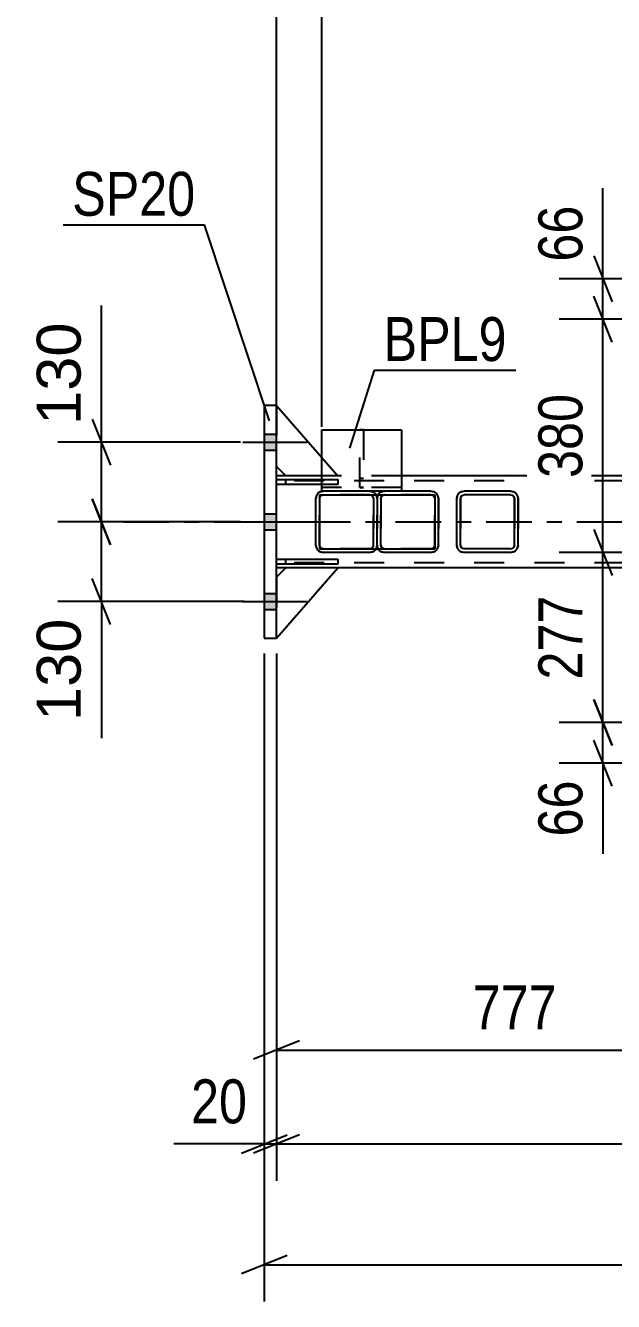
# Model space of a CAD drawing. Header units: millimetres. Extents: x 0 to 1189, y 0 to 841.
# Drawn here: x 80.6 to 119, y 687.8 to 771.1 of the extents above; entities that cross this region are included whole.
import ezdxf

# ---------------------------------------------------------------- set-up
doc = ezdxf.new("R2010")
doc.units = ezdxf.units.MM
doc.linetypes.add('DXK_LINE_DOT2', pattern=[3.9198, 1.9599, -1.9599])
doc.linetypes.add('DXK_LINE_DOT3', pattern=[5.9187, 2.979, -0.9799, 0.9799, -0.9799])
doc.styles.add('Arial', font='ARIAL.TTF', dxfattribs={"height": 0.2})
doc.styles.add('Arial Narrow', font='ARIALN.TTF', dxfattribs={"height": 0.2})

# ---------------------------------------------------------------- blocks, each defined once
blk = doc.blocks.new('Bolt-203723932-2540 - 2471')
at = {"linetype": 'Continuous'}
for points in [[(96.998, 743.388), (96.998, 744.428), (96.198, 744.428), (96.198, 743.388)], [(96.998, 743.388), (96.998, 744.428), (96.198, 744.428), (96.198, 743.388)], [(96.998, 743.388), (96.998, 744.428), (96.198, 744.428), (96.198, 743.388)], [(96.998, 738.188), (96.998, 739.228), (96.198, 739.228), (96.198, 738.188)], [(96.998, 738.188), (96.998, 739.228), (96.198, 739.228), (96.198, 738.188)], [(96.998, 732.988), (96.998, 734.028), (96.198, 734.028), (96.198, 732.988)], [(96.998, 732.988), (96.998, 734.028), (96.198, 734.028), (96.198, 732.988)], [(96.998, 732.988), (96.998, 734.028), (96.198, 734.028), (96.198, 732.988)]]:
    blk.add_hatch(color=1, dxfattribs=at).paths.add_polyline_path(points)
at = {"color": 1, "linetype": 'Continuous'}
for p, q in [((96.198, 744.428), (96.998, 744.428)), ((96.198, 744.428), (96.998, 744.428)), ((96.198, 744.428), (96.998, 744.428)), ((94.798, 743.908), (98.998, 743.908)), ((94.798, 743.908), (98.998, 743.908)), ((94.798, 743.908), (98.998, 743.908)), ((96.198, 743.388), (96.998, 743.388)), ((96.198, 743.388), (96.998, 743.388)), ((96.198, 743.388), (96.998, 743.388)), ((96.198, 739.228), (96.998, 739.228)), ((96.198, 739.228), (96.998, 739.228)), ((94.798, 738.708), (98.998, 738.708)), ((94.798, 738.708), (98.998, 738.708)), ((96.198, 738.188), (96.998, 738.188)), ((96.198, 738.188), (96.998, 738.188)), ((94.798, 733.508), (98.998, 733.508)), ((94.798, 733.508), (98.998, 733.508)), ((94.798, 733.508), (98.998, 733.508)), ((96.198, 734.028), (96.998, 734.028)), ((96.198, 734.028), (96.998, 734.028)), ((96.198, 734.028), (96.998, 734.028)), ((96.198, 732.988), (96.998, 732.988)), ((96.198, 732.988), (96.998, 732.988)), ((96.198, 732.988), (96.998, 732.988))]:
    blk.add_line(p, q, dxfattribs=at)
blk = doc.blocks.new('Part-203723932-2856 - 2471')
at = {"color": 2, "linetype": 'Continuous'}
for p, q in [((108.793, 740.412), (108.756, 740.228)), ((108.756, 737.188), (108.756, 740.228)), ((108.756, 740.228), (108.756, 740.228)), ((108.996, 740.228), (109.014, 740.32)), ((108.996, 737.188), (108.996, 740.228)), ((108.996, 740.228), (108.996, 740.228)), ((109.014, 740.32), (109.066, 740.398)), ((109.236, 740.708), (109.053, 740.672)), ((109.066, 740.398), (109.144, 740.45)), ((109.144, 740.45), (109.236, 740.468)), ((112.276, 740.708), (109.236, 740.708)), ((112.276, 740.468), (109.236, 740.468)), ((112.46, 740.672), (112.276, 740.708)), ((112.276, 740.468), (112.368, 740.45)), ((112.368, 740.45), (112.446, 740.398)), ((112.446, 740.398), (112.498, 740.32)), ((112.498, 740.32), (112.516, 740.228)), ((112.516, 737.188), (112.516, 740.228)), ((112.516, 740.228), (112.516, 740.228)), ((112.756, 740.228), (112.72, 740.412)), ((112.756, 737.188), (112.756, 740.228)), ((112.756, 740.228), (112.756, 740.228)), ((108.756, 737.188), (108.756, 737.188)), ((108.756, 737.188), (108.793, 737.005)), ((108.996, 737.188), (108.996, 737.188)), ((109.014, 737.096), (108.996, 737.188)), ((109.066, 737.019), (109.014, 737.096)), ((109.053, 736.745), (109.236, 736.708)), ((109.066, 737.019), (109.144, 736.967)), ((109.236, 736.948), (109.144, 736.967)), ((112.276, 736.948), (109.236, 736.948)), ((112.276, 736.948), (112.368, 736.967)), ((112.276, 736.708), (112.46, 736.745)), ((112.446, 737.019), (112.368, 736.967)), ((112.498, 737.096), (112.446, 737.019)), ((112.516, 737.188), (112.498, 737.096)), ((112.516, 737.188), (112.516, 737.188)), ((112.72, 737.005), (112.756, 737.188)), ((112.756, 737.188), (112.756, 737.188)), ((112.276, 736.708), (109.236, 736.708))]:
    blk.add_line(p, q, dxfattribs=at)
at = {"color": 7, "linetype": 'DXK_LINE_DOT2'}
for p, q in [((108.756, 740.228), (108.793, 740.412)), ((108.756, 737.188), (108.756, 740.228)), ((109.014, 740.32), (108.996, 740.228)), ((108.996, 740.228), (108.996, 737.188)), ((109.066, 740.398), (109.014, 740.32)), ((109.053, 740.672), (109.236, 740.708)), ((109.066, 740.398), (109.066, 740.398)), ((109.144, 740.45), (109.144, 740.45)), ((112.276, 740.708), (112.46, 740.672)), ((112.276, 740.468), (112.276, 740.468)), ((112.368, 740.45), (112.368, 740.45)), ((112.498, 740.32), (112.446, 740.398)), ((112.516, 740.228), (112.498, 740.32)), ((112.516, 740.228), (112.516, 737.188)), ((112.72, 740.412), (112.756, 740.228)), ((112.756, 740.228), (112.756, 737.188)), ((108.793, 737.005), (108.756, 737.188)), ((108.996, 737.188), (109.014, 737.096)), ((109.014, 737.096), (109.066, 737.019)), ((109.236, 736.708), (109.053, 736.745)), ((109.066, 737.019), (109.066, 737.019)), ((112.276, 736.948), (112.276, 736.948)), ((112.46, 736.745), (112.276, 736.708)), ((112.446, 737.019), (112.498, 737.096)), ((112.498, 737.096), (112.516, 737.188)), ((112.756, 737.188), (112.72, 737.005))]:
    blk.add_line(p, q, dxfattribs=at)
at = {"color": 2, "linetype": 'Continuous'}
for centre, start, end in [((109.236, 740.228), 112.5, 157.5), ((112.276, 740.228), 22.5, 67.5), ((109.236, 737.188), 202.5, 247.5), ((112.276, 737.188), 292.5, 337.5)]:
    blk.add_arc(centre, 0.48, start, end, dxfattribs=at)
at = {"color": 7, "linetype": 'DXK_LINE_DOT2'}
for centre, start, end in [((109.236, 740.228), 112.5, 157.5), ((112.276, 740.228), 22.5, 67.5), ((109.236, 737.188), 202.5, 247.5), ((112.276, 737.188), 292.5, 337.5)]:
    blk.add_arc(centre, 0.48, start, end, dxfattribs=at)
blk = doc.blocks.new('Part-203723932-2892 - 2471')
at = {"color": 7, "linetype": 'DXK_LINE_DOT2'}
for p, q in [((96.998, 741.148), (96.998, 741.468)), ((96.998, 741.468), (100.998, 741.468)), ((100.998, 741.148), (96.998, 741.148)), ((97.598, 741.148), (97.598, 741.468)), ((100.998, 741.468), (100.998, 741.148))]:
    blk.add_line(p, q, dxfattribs=at)
blk = doc.blocks.new('Part-203723932-2522 - 2471')
at = {"color": 2, "linetype": 'Continuous'}
for p, q in [((97.598, 741.708), (96.998, 741.708)), ((125.993, 741.708), (105.156, 741.708)), ((97.598, 735.708), (96.998, 735.708)), ((125.986, 735.708), (100.998, 735.708))]:
    blk.add_line(p, q, dxfattribs=at)
at = {"color": 7, "linetype": 'DXK_LINE_DOT2'}
for p, q in [((96.998, 735.708), (96.998, 741.708)), ((323.531, 741.388), (96.998, 741.388)), ((105.156, 741.708), (97.598, 741.708)), ((323.531, 736.028), (96.998, 736.028)), ((100.998, 735.708), (97.598, 735.708))]:
    blk.add_line(p, q, dxfattribs=at)
at = {"color": 7, "linetype": 'DXK_LINE_DOT3'}
blk.add_line((86.998, 738.708), (333.531, 738.708), dxfattribs=at)
blk = doc.blocks.new('Part-203723932-2890 - 2471')
at = {"color": 2, "linetype": 'Continuous'}
for p, q in [((96.998, 741.148), (96.998, 741.468)), ((96.998, 741.468), (99.956, 741.468)), ((99.956, 741.148), (96.998, 741.148))]:
    blk.add_line(p, q, dxfattribs=at)
at = {"color": 7, "linetype": 'DXK_LINE_DOT2'}
for p, q in [((97.598, 741.148), (97.598, 741.468)), ((99.956, 741.468), (100.998, 741.468)), ((100.998, 741.148), (99.956, 741.148)), ((100.998, 741.468), (100.998, 741.148))]:
    blk.add_line(p, q, dxfattribs=at)
blk = doc.blocks.new('Part-203723932-2728 - 2471')
at = {"color": 2, "linetype": 'Continuous'}
for p, q in [((96.198, 746.308), (96.198, 731.108)), ((96.998, 746.308), (96.198, 746.308)), ((96.998, 731.108), (96.998, 746.308)), ((96.198, 731.108), (96.998, 731.108))]:
    blk.add_line(p, q, dxfattribs=at)
blk = doc.blocks.new('Part-203723932-2886 - 2471')
at = {"color": 7, "linetype": 'DXK_LINE_DOT2'}
for p, q in [((97.598, 735.708), (96.998, 735.108)), ((96.998, 731.108), (100.998, 735.708)), ((96.998, 735.108), (96.998, 731.108)), ((100.998, 735.708), (97.598, 735.708))]:
    blk.add_line(p, q, dxfattribs=at)
blk = doc.blocks.new('Part-203723932-2888 - 2471')
at = {"color": 7, "linetype": 'DXK_LINE_DOT2'}
for p, q in [((96.998, 742.308), (96.998, 746.308)), ((96.998, 746.308), (100.998, 741.708)), ((97.598, 741.708), (96.998, 742.308)), ((100.998, 741.708), (97.598, 741.708))]:
    blk.add_line(p, q, dxfattribs=at)
blk = doc.blocks.new('Part-203723932-2857 - 2471')
at = {"color": 2, "linetype": 'Continuous'}
for p, q in [((99.593, 740.412), (99.556, 740.228)), ((99.556, 737.188), (99.556, 740.228)), ((99.556, 740.228), (99.556, 740.228)), ((100.036, 740.708), (99.852, 740.672)), ((103.076, 740.708), (100.036, 740.708)), ((103.26, 740.672), (103.076, 740.708)), ((99.556, 737.188), (99.556, 737.188)), ((99.556, 737.188), (99.593, 737.005)), ((99.852, 736.745), (100.036, 736.708)), ((103.076, 736.708), (103.26, 736.745)), ((103.076, 736.708), (100.036, 736.708))]:
    blk.add_line(p, q, dxfattribs=at)
at = {"color": 7, "linetype": 'DXK_LINE_DOT2'}
for p, q in [((99.556, 740.228), (99.593, 740.412)), ((99.556, 737.188), (99.556, 740.228)), ((99.796, 740.228), (99.814, 740.32)), ((99.814, 740.32), (99.796, 740.228)), ((99.796, 737.188), (99.796, 740.228)), ((99.796, 740.228), (99.796, 740.228)), ((99.796, 740.228), (99.796, 737.188)), ((99.814, 740.32), (99.866, 740.398)), ((99.866, 740.398), (99.814, 740.32)), ((99.852, 740.672), (100.036, 740.708)), ((99.866, 740.398), (99.944, 740.45)), ((99.944, 740.45), (99.866, 740.398)), ((100.036, 740.468), (99.944, 740.45)), ((103.076, 740.468), (100.036, 740.468)), ((103.076, 740.708), (103.26, 740.672)), ((103.076, 740.468), (103.168, 740.45)), ((103.168, 740.45), (103.246, 740.398)), ((103.246, 740.398), (103.168, 740.45)), ((103.246, 740.398), (103.298, 740.32)), ((103.298, 740.32), (103.246, 740.398)), ((103.298, 740.32), (103.316, 740.228)), ((103.316, 740.228), (103.298, 740.32)), ((103.316, 737.188), (103.316, 740.228)), ((103.316, 740.228), (103.316, 740.228)), ((103.316, 740.228), (103.316, 737.188)), ((103.52, 740.412), (103.556, 740.228)), ((103.556, 740.228), (103.52, 740.412)), ((103.556, 737.188), (103.556, 740.228)), ((103.556, 740.228), (103.556, 740.228)), ((103.556, 740.228), (103.556, 737.188)), ((99.593, 737.005), (99.556, 737.188)), ((99.796, 737.188), (99.796, 737.188)), ((99.814, 737.096), (99.796, 737.188)), ((99.796, 737.188), (99.814, 737.096)), ((99.866, 737.019), (99.814, 737.096)), ((99.814, 737.096), (99.866, 737.019)), ((100.036, 736.708), (99.852, 736.745)), ((99.944, 736.967), (99.866, 737.019)), ((99.866, 737.019), (99.944, 736.967)), ((100.036, 736.948), (99.944, 736.967)), ((103.076, 736.948), (100.036, 736.948)), ((103.168, 736.967), (103.076, 736.948)), ((103.26, 736.745), (103.076, 736.708)), ((103.246, 737.019), (103.168, 736.967)), ((103.168, 736.967), (103.246, 737.019)), ((103.298, 737.096), (103.246, 737.019)), ((103.246, 737.019), (103.298, 737.096)), ((103.316, 737.188), (103.298, 737.096)), ((103.298, 737.096), (103.316, 737.188)), ((103.316, 737.188), (103.316, 737.188)), ((103.556, 737.188), (103.52, 737.005)), ((103.52, 737.005), (103.556, 737.188)), ((103.556, 737.188), (103.556, 737.188))]:
    blk.add_line(p, q, dxfattribs=at)
at = {"color": 2, "linetype": 'Continuous'}
for centre, start, end in [((100.036, 740.228), 112.5, 157.5), ((103.076, 740.228), 30.59889, 67.5), ((100.036, 737.188), 202.5, 247.5), ((103.076, 737.188), 292.5, 329.40111)]:
    blk.add_arc(centre, 0.48, start, end, dxfattribs=at)
at = {"color": 7, "linetype": 'DXK_LINE_DOT2'}
for centre, start, end in [((100.036, 740.228), 112.5, 157.5), ((103.076, 740.228), 22.5, 67.5), ((103.076, 740.228), 22.5, 30.59889), ((100.036, 737.188), 202.5, 247.5), ((103.076, 737.188), 292.5, 337.5), ((103.076, 737.188), 329.40111, 337.5)]:
    blk.add_arc(centre, 0.48, start, end, dxfattribs=at)
blk = doc.blocks.new('Part-203723932-2885 - 2471')
at = {"color": 2, "linetype": 'Continuous'}
for p, q in [((97.598, 735.708), (96.998, 735.108)), ((96.998, 731.108), (100.998, 735.708)), ((100.998, 735.708), (97.598, 735.708))]:
    blk.add_line(p, q, dxfattribs=at)
at = {"color": 7, "linetype": 'DXK_LINE_DOT2'}
blk.add_line((96.998, 735.108), (96.998, 731.108), dxfattribs=at)
blk = doc.blocks.new('Part-203723932-2887 - 2471')
at = {"color": 2, "linetype": 'Continuous'}
for p, q in [((96.998, 746.308), (99.956, 742.906)), ((97.598, 741.708), (96.998, 742.308)), ((99.956, 741.708), (97.598, 741.708))]:
    blk.add_line(p, q, dxfattribs=at)
at = {"color": 7, "linetype": 'DXK_LINE_DOT2'}
for p, q in [((96.998, 746.308), (96.998, 742.308)), ((99.956, 742.906), (100.998, 741.708)), ((100.998, 741.708), (99.956, 741.708))]:
    blk.add_line(p, q, dxfattribs=at)
blk = doc.blocks.new('Part-203723932-2889 - 2471')
at = {"color": 2, "linetype": 'Continuous'}
for p, q in [((96.998, 735.948), (96.998, 736.268)), ((96.998, 736.268), (100.998, 736.268)), ((100.998, 735.948), (96.998, 735.948)), ((100.998, 736.268), (100.998, 735.948))]:
    blk.add_line(p, q, dxfattribs=at)
at = {"color": 7, "linetype": 'DXK_LINE_DOT2'}
blk.add_line((97.598, 735.948), (97.598, 736.268), dxfattribs=at)
blk = doc.blocks.new('Part-203723932-2891 - 2471')
at = {"color": 7, "linetype": 'DXK_LINE_DOT2'}
for p, q in [((96.998, 735.948), (96.998, 736.268)), ((96.998, 736.268), (100.998, 736.268)), ((100.998, 735.948), (96.998, 735.948)), ((97.598, 735.948), (97.598, 736.268)), ((100.998, 736.268), (100.998, 735.948))]:
    blk.add_line(p, q, dxfattribs=at)
blk = doc.blocks.new('Part-203723932-2901 - 2471')
at = {"color": 7, "linetype": 'DXK_LINE_DOT2'}
for p, q in [((103.556, 740.228), (103.593, 740.412)), ((103.593, 740.412), (103.556, 740.228)), ((103.556, 737.188), (103.556, 740.228)), ((103.556, 740.228), (103.556, 740.228)), ((103.556, 737.188), (103.556, 740.228)), ((103.796, 740.228), (103.814, 740.32)), ((103.814, 740.32), (103.796, 740.228)), ((103.796, 737.188), (103.796, 740.228)), ((103.796, 740.228), (103.796, 740.228)), ((103.796, 740.228), (103.796, 737.188)), ((103.814, 740.32), (103.866, 740.398)), ((103.866, 740.398), (103.814, 740.32)), ((103.852, 740.672), (104.036, 740.708)), ((103.866, 740.398), (103.944, 740.45)), ((103.944, 740.45), (103.866, 740.398)), ((104.036, 740.468), (103.944, 740.45)), ((107.076, 740.468), (104.036, 740.468)), ((107.076, 740.708), (107.26, 740.672)), ((107.076, 740.468), (107.168, 740.45)), ((107.168, 740.45), (107.246, 740.398)), ((107.246, 740.398), (107.168, 740.45)), ((107.246, 740.398), (107.298, 740.32)), ((107.298, 740.32), (107.246, 740.398)), ((107.298, 740.32), (107.316, 740.228)), ((107.316, 740.228), (107.298, 740.32)), ((107.316, 737.188), (107.316, 740.228)), ((107.316, 740.228), (107.316, 740.228)), ((107.316, 740.228), (107.316, 737.188)), ((107.52, 740.412), (107.556, 740.228)), ((107.556, 740.228), (107.556, 737.188)), ((103.556, 737.188), (103.556, 737.188)), ((103.593, 737.005), (103.556, 737.188)), ((103.556, 737.188), (103.593, 737.005)), ((103.796, 737.188), (103.796, 737.188)), ((103.814, 737.096), (103.796, 737.188)), ((103.796, 737.188), (103.814, 737.096)), ((103.866, 737.019), (103.814, 737.096)), ((103.814, 737.096), (103.866, 737.019)), ((104.036, 736.708), (103.852, 736.745)), ((103.944, 736.967), (103.866, 737.019)), ((103.866, 737.019), (103.944, 736.967)), ((104.036, 736.948), (103.944, 736.967)), ((107.076, 736.948), (104.036, 736.948)), ((107.168, 736.967), (107.076, 736.948)), ((107.26, 736.745), (107.076, 736.708)), ((107.246, 737.019), (107.168, 736.967)), ((107.168, 736.967), (107.246, 737.019)), ((107.298, 737.096), (107.246, 737.019)), ((107.246, 737.019), (107.298, 737.096)), ((107.316, 737.188), (107.298, 737.096)), ((107.298, 737.096), (107.316, 737.188)), ((107.316, 737.188), (107.316, 737.188)), ((107.556, 737.188), (107.52, 737.005))]:
    blk.add_line(p, q, dxfattribs=at)
at = {"color": 2, "linetype": 'Continuous'}
for p, q in [((104.036, 740.708), (103.852, 740.672)), ((107.076, 740.708), (104.036, 740.708)), ((107.26, 740.672), (107.076, 740.708)), ((107.556, 740.228), (107.52, 740.412)), ((107.556, 737.188), (107.556, 740.228)), ((107.556, 740.228), (107.556, 740.228)), ((103.852, 736.745), (104.036, 736.708)), ((107.076, 736.708), (107.26, 736.745)), ((107.52, 737.005), (107.556, 737.188)), ((107.556, 737.188), (107.556, 737.188)), ((107.076, 736.708), (104.036, 736.708))]:
    blk.add_line(p, q, dxfattribs=at)
at = {"color": 7, "linetype": 'DXK_LINE_DOT2'}
for centre, start, end in [((104.036, 740.228), 112.5, 157.5), ((104.036, 740.228), 149.4011, 157.5), ((107.076, 740.228), 22.5, 67.5), ((104.036, 737.188), 202.5, 247.5), ((104.036, 737.188), 202.5, 210.59888), ((107.076, 737.188), 292.5, 337.5)]:
    blk.add_arc(centre, 0.48, start, end, dxfattribs=at)
at = {"color": 2, "linetype": 'Continuous'}
for centre, start, end in [((104.036, 740.228), 112.5, 149.4011), ((107.076, 740.228), 22.5, 67.5), ((104.036, 737.188), 210.59888, 247.5), ((107.076, 737.188), 292.5, 337.5)]:
    blk.add_arc(centre, 0.48, start, end, dxfattribs=at)
blk = doc.blocks.new('Part-203723932-2923 - 2471')
at = {"color": 2, "linetype": 'Continuous'}
for p, q in [((99.796, 740.468), (99.796, 736.948)), ((99.796, 740.468), (107.316, 740.468)), ((107.316, 740.468), (107.316, 736.948)), ((99.796, 736.948), (107.316, 736.948))]:
    blk.add_line(p, q, dxfattribs=at)
blk = doc.blocks.new('Part-203723932-2924 - 2471')
at = {"color": 2, "linetype": 'Continuous'}
for p, q in [((99.956, 740.708), (99.956, 744.708)), ((99.956, 744.708), (105.156, 744.708)), ((105.156, 744.708), (105.156, 740.708)), ((100.034, 740.708), (99.956, 740.708)), ((99.956, 740.708), (99.956, 740.708)), ((104.034, 740.708), (103.078, 740.708))]:
    blk.add_line(p, q, dxfattribs=at)
at = {"color": 7, "linetype": 'DXK_LINE_DOT2'}
for p, q in [((105.156, 740.948), (99.956, 740.948)), ((105.156, 740.948), (99.956, 740.948)), ((99.956, 740.948), (99.956, 740.948)), ((105.156, 740.948), (105.156, 740.948)), ((99.956, 740.708), (99.956, 740.728)), ((105.156, 740.708), (99.956, 740.708)), ((103.078, 740.708), (100.034, 740.708)), ((105.156, 740.708), (104.034, 740.708)), ((105.156, 740.708), (105.156, 740.728)), ((105.156, 740.708), (105.156, 740.708))]:
    blk.add_line(p, q, dxfattribs=at)
blk = doc.blocks.new('Part-203723932-2925 - 2471')
at = {"color": 7, "linetype": 'DXK_LINE_DOT2'}
for p, q in [((102.436, 740.948), (102.436, 744.708)), ((102.676, 744.708), (102.436, 744.708)), ((102.676, 744.708), (102.676, 740.948)), ((102.436, 741.548), (102.676, 741.548)), ((102.676, 740.948), (102.436, 740.948)), ((102.436, 740.948), (102.676, 740.948))]:
    blk.add_line(p, q, dxfattribs=at)
blk = doc.blocks.new('StraightDimension-203723932-4101 - 2471')
at = {"color": 7, "linetype": 'Continuous'}
for p, q in [((117.701, 727.112), (118.901, 724.112)), ((127.087, 725.612), (115.451, 725.612)), ((118.301, 722.963), (118.301, 725.612)), ((118.901, 721.463), (117.701, 724.463)), ((131.553, 722.963), (115.451, 722.963)), ((118.301, 722.963), (118.301, 717.056)), ((118.301, 722.963), (118.301, 717.056))]:
    blk.add_line(p, q, dxfattribs=at)
at = {"color": 0}
blk.add_wipeout([(117.551, 722.438), (113.351, 722.438), (113.351, 717.581), (117.551, 717.581)], dxfattribs=at)
at = {"color": 3, "style": 'Arial Narrow'}
blk.add_text('66', height=2.8633, rotation=90.00021, dxfattribs=at).set_placement((116.951, 718.181))
blk = doc.blocks.new('StraightDimension-203723932-2944 - 2471')
at = {"color": 7, "linetype": 'Continuous'}
for p, q in [((96.998, 730.108), (96.998, 695.717)), ((98.498, 698.717), (95.498, 697.517)), ((96.998, 698.117), (791.142, 698.117))]:
    blk.add_line(p, q, dxfattribs=at)
blk = doc.blocks.new('StraightDimension-203723932-2960 - 2471')
at = {"color": 7, "linetype": 'Continuous'}
for p, q in [((96.198, 730.108), (96.198, 695.717)), ((96.998, 730.108), (96.998, 695.717)), ((94.698, 697.517), (97.698, 698.717)), ((98.498, 698.717), (95.498, 697.517)), ((96.198, 698.117), (90.291, 698.117)), ((96.198, 698.117), (90.291, 698.117)), ((96.198, 698.117), (96.998, 698.117))]:
    blk.add_line(p, q, dxfattribs=at)
at = {"color": 0}
blk.add_wipeout([(95.673, 698.867), (95.673, 703.067), (90.816, 703.067), (90.816, 698.867)], dxfattribs=at)
at = {"color": 3, "style": 'Arial Narrow'}
blk.add_text('20', height=2.8633, dxfattribs=at).set_placement((91.416, 699.467))
blk = doc.blocks.new('StraightDimension-203723932-3942 - 2471')
at = {"color": 7, "linetype": 'Continuous'}
for p, q in [((85.56, 743.908), (85.56, 752.829)), ((85.56, 743.908), (85.56, 752.829)), ((84.96, 745.408), (86.16, 742.408)), ((94.637, 743.908), (82.71, 743.908)), ((85.56, 738.708), (85.56, 743.908)), ((86.16, 737.208), (84.96, 740.208)), ((94.637, 738.708), (82.71, 738.708))]:
    blk.add_line(p, q, dxfattribs=at)
at = {"color": 0}
blk.add_wipeout([(84.81, 752.304), (80.61, 752.304), (80.61, 744.433), (84.81, 744.433)], dxfattribs=at)
at = {"color": 3, "style": 'Arial'}
blk.add_text('130', height=2.8652, rotation=90.00021, dxfattribs=at).set_placement((84.21, 745.033))
blk = doc.blocks.new('StraightDimension-203723932-40155 - 2471')
at = {"color": 7, "linetype": 'Continuous'}
for p, q in [((99.956, 744.912), (99.956, 797.285)), ((128.092, 752.921), (128.092, 795.908)), ((101.456, 784.037), (98.456, 782.837)), ((99.956, 783.437), (128.092, 783.437)), ((126.592, 782.837), (129.592, 784.037))]:
    blk.add_line(p, q, dxfattribs=at)
at = {"color": 0, "linetype": 'Continuous'}
blk.add_wipeout([(127.492, 796.508), (123.292, 796.508), (123.292, 788.637), (127.492, 788.637)], dxfattribs=at)
at = {"color": 0}
blk.add_wipeout([(117.96, 784.187), (117.96, 788.387), (110.089, 788.387), (110.089, 784.187)], dxfattribs=at)
at = {"color": 3, "linetype": 'Continuous', "style": 'Arial'}
blk.add_text('777', height=2.8652, rotation=90.00021, dxfattribs=at).set_placement((126.892, 789.237))
at = {"color": 3, "style": 'Arial'}
blk.add_text('703', height=2.8652, dxfattribs=at).set_placement((110.689, 784.787))
blk = doc.blocks.new('StraightDimension-203723932-3958 - 2471')
at = {"color": 7, "linetype": 'Continuous'}
for p, q in [((84.96, 740.208), (86.16, 737.208)), ((94.637, 738.708), (82.71, 738.708)), ((85.56, 733.508), (85.56, 738.708)), ((86.16, 732.008), (84.96, 735.008)), ((94.882, 733.508), (82.71, 733.508)), ((85.56, 733.508), (85.56, 724.587)), ((85.56, 733.508), (85.56, 724.587))]:
    blk.add_line(p, q, dxfattribs=at)
at = {"color": 0}
blk.add_wipeout([(84.81, 732.983), (80.61, 732.983), (80.61, 725.112), (84.81, 725.112)], dxfattribs=at)
at = {"color": 3, "style": 'Arial'}
blk.add_text('130', height=2.8652, rotation=90.00021, dxfattribs=at).set_placement((84.21, 725.712))
blk = doc.blocks.new('StraightDimension-203723932-4081 - 2471')
at = {"color": 7, "linetype": 'Continuous'}
for p, q in [((96.198, 730.108), (96.198, 687.842)), ((97.698, 690.842), (94.698, 689.642)), ((96.198, 690.242), (791.782, 690.242))]:
    blk.add_line(p, q, dxfattribs=at)
blk = doc.blocks.new('StraightDimension-203723932-4092 - 2471')
at = {"color": 7, "linetype": 'Continuous'}
for p, q in [((118.901, 750.421), (117.701, 753.421)), ((127.092, 751.921), (115.451, 751.921)), ((118.301, 736.708), (118.301, 751.921)), ((117.701, 738.208), (118.901, 735.208)), ((152.053, 736.708), (115.451, 736.708))]:
    blk.add_line(p, q, dxfattribs=at)
at = {"color": 0}
blk.add_wipeout([(117.551, 747.657), (113.351, 747.657), (113.351, 740.973), (117.551, 740.973)], dxfattribs=at)
at = {"color": 3, "style": 'Arial Narrow'}
blk.add_text('380', height=2.8633, rotation=90.00021, dxfattribs=at).set_placement((116.951, 741.573))
blk = doc.blocks.new('StraightDimension-203723932-4111 - 2471')
at = {"color": 7, "linetype": 'Continuous'}
for p, q in [((117.701, 738.208), (118.901, 735.208)), ((152.053, 736.708), (115.451, 736.708)), ((118.301, 725.612), (118.301, 736.708)), ((118.901, 724.112), (117.701, 727.112)), ((127.087, 725.612), (115.451, 725.612))]:
    blk.add_line(p, q, dxfattribs=at)
at = {"color": 0}
blk.add_wipeout([(117.551, 734.502), (113.351, 734.502), (113.351, 727.818), (117.551, 727.818)], dxfattribs=at)
at = {"color": 3, "style": 'Arial Narrow'}
blk.add_text('277', height=2.8633, rotation=90.00021, dxfattribs=at).set_placement((116.951, 728.418))
blk = doc.blocks.new('StraightDimension-203723932-4119 - 2471')
at = {"color": 7, "linetype": 'Continuous'}
for p, q in [((118.301, 754.56), (118.301, 760.466)), ((118.301, 754.56), (118.301, 760.466)), ((117.701, 756.06), (118.901, 753.06)), ((131.564, 754.56), (115.451, 754.56)), ((118.301, 751.921), (118.301, 754.56)), ((118.901, 750.421), (117.701, 753.421)), ((127.092, 751.921), (115.451, 751.921))]:
    blk.add_line(p, q, dxfattribs=at)
at = {"color": 0}
blk.add_wipeout([(117.551, 759.941), (113.351, 759.941), (113.351, 755.085), (117.551, 755.085)], dxfattribs=at)
at = {"color": 3, "style": 'Arial Narrow'}
blk.add_text('66', height=2.8633, rotation=90.00021, dxfattribs=at).set_placement((116.951, 755.685))
blk = doc.blocks.new('StraightDimension-203723932-40156 - 2471')
at = {"color": 7, "linetype": 'Continuous'}
for p, q in [((99.956, 744.912), (99.956, 797.285)), ((96.998, 742.708), (96.998, 791.461)), ((95.498, 782.837), (98.498, 784.037)), ((96.998, 783.437), (99.956, 783.437)), ((101.456, 784.037), (98.456, 782.837))]:
    blk.add_line(p, q, dxfattribs=at)
at = {"color": 0, "linetype": 'Continuous'}
blk.add_wipeout([(99.356, 797.885), (95.156, 797.885), (95.156, 792.237), (99.356, 792.237)], dxfattribs=at)
at = {"color": 3, "linetype": 'Continuous', "style": 'Arial'}
blk.add_text('74', height=2.8652, rotation=90.00021, dxfattribs=at).set_placement((98.756, 792.837))
at = {"color": 0}
blk.add_wipeout([(101.301, 784.187), (101.301, 788.387), (95.653, 788.387), (95.653, 784.187)], dxfattribs=at)
at = {"color": 3, "style": 'Arial'}
blk.add_text('74', height=2.8652, dxfattribs=at).set_placement((96.253, 784.787))
at = {"color": 0, "linetype": 'Continuous'}
blk.add_wipeout([(96.398, 792.061), (92.198, 792.061), (92.198, 788.637), (96.398, 788.637)], dxfattribs=at)
at = {"color": 3, "linetype": 'Continuous', "style": 'Arial'}
blk.add_text('0', height=2.865, rotation=90.00021, dxfattribs=at).set_placement((95.798, 789.237))
blk = doc.blocks.new('StraightDimension-203723932-41697 - 2471')
at = {"color": 7, "linetype": 'Continuous'}
for p, q in [((96.998, 730.108), (96.998, 701.844)), ((128.087, 724.612), (128.087, 701.844)), ((98.498, 704.844), (95.498, 703.644)), ((126.587, 703.644), (129.587, 704.844)), ((96.998, 704.244), (128.087, 704.244))]:
    blk.add_line(p, q, dxfattribs=at)
at = {"color": 0}
blk.add_wipeout([(115.885, 704.994), (115.885, 709.194), (109.2, 709.194), (109.2, 704.994)], dxfattribs=at)
at = {"color": 3, "style": 'Arial Narrow'}
blk.add_text('777', height=2.8633, dxfattribs=at).set_placement((109.8, 705.594))
blk = doc.blocks.new('Mark-203723932-2724 - 2471')
at = {"color": 30, "linetype": 'Continuous'}
for p in [(83.059, 758.076), (96.545, 745.289)]:
    blk.add_line(p, (92.298, 758.076), dxfattribs=at)
at = {"color": 0}
blk.add_wipeout([(91.698, 758.676), (91.698, 761.676), (83.659, 761.676), (83.659, 758.676)], dxfattribs=at)
blk.add_wipeout([(91.698, 758.676), (91.698, 761.676), (83.659, 761.676), (83.659, 758.676)], dxfattribs=at)
at = {"color": 3, "style": 'Arial Narrow'}
blk.add_text('SP20', height=2.8633, dxfattribs=at).set_placement((83.659, 758.676))
blk = doc.blocks.new('Mark-203723932-41774 - 2471')
at = {"color": 30, "linetype": 'Continuous'}
for p, q in [((101.768, 743.516), (103.384, 748.601)), ((103.384, 748.601), (112.623, 748.601))]:
    blk.add_line(p, q, dxfattribs=at)
at = {"color": 0}
blk.add_wipeout([(112.023, 749.201), (112.023, 752.201), (103.984, 752.201), (103.984, 749.201)], dxfattribs=at)
blk.add_wipeout([(112.023, 749.201), (112.023, 752.201), (103.984, 752.201), (103.984, 749.201)], dxfattribs=at)
at = {"color": 3, "style": 'Arial Narrow'}
blk.add_text('BPL9', height=2.8633, dxfattribs=at).set_placement((103.984, 749.201))

msp = doc.modelspace()

# ---------------------------------------------------------------- block references
for name in ['Part-203723932-2728 - 2471', 'Part-203723932-2888 - 2471', 'Part-203723932-2887 - 2471', 'Bolt-203723932-2540 - 2471', 'Part-203723932-2924 - 2471', 'Part-203723932-2925 - 2471', 'Part-203723932-2522 - 2471', 'Part-203723932-2892 - 2471', 'Part-203723932-2890 - 2471', 'Part-203723932-2857 - 2471', 'Part-203723932-2923 - 2471', 'Part-203723932-2901 - 2471', 'Part-203723932-2856 - 2471', 'Part-203723932-2889 - 2471', 'Part-203723932-2891 - 2471', 'Part-203723932-2886 - 2471', 'Part-203723932-2885 - 2471', 'StraightDimension-203723932-4101 - 2471']:
    msp.add_blockref(name, (0, 0))

# ---------------------------------------------------------------- next in the draw order: block references
for name in ['StraightDimension-203723932-40155 - 2471', 'StraightDimension-203723932-3942 - 2471', 'StraightDimension-203723932-2944 - 2471']:
    msp.add_blockref(name, (0, 0))

# ---------------------------------------------------------------- next in the draw order: block references
for name in ['StraightDimension-203723932-40156 - 2471', 'StraightDimension-203723932-4092 - 2471', 'StraightDimension-203723932-2960 - 2471']:
    msp.add_blockref(name, (0, 0))

# ---------------------------------------------------------------- next in the draw order: block references
for name in ['Mark-203723932-2724 - 2471', 'StraightDimension-203723932-4119 - 2471', 'Mark-203723932-41774 - 2471', 'StraightDimension-203723932-3958 - 2471']:
    msp.add_blockref(name, (0, 0))

# ---------------------------------------------------------------- next in the draw order: block references
msp.add_blockref('StraightDimension-203723932-4081 - 2471', (0, 0))

# ---------------------------------------------------------------- next in the draw order: block references
msp.add_blockref('StraightDimension-203723932-4111 - 2471', (0, 0))

# ---------------------------------------------------------------- next in the draw order: block references
msp.add_blockref('StraightDimension-203723932-41697 - 2471', (0, 0))

doc.saveas('drawing.dxf')
